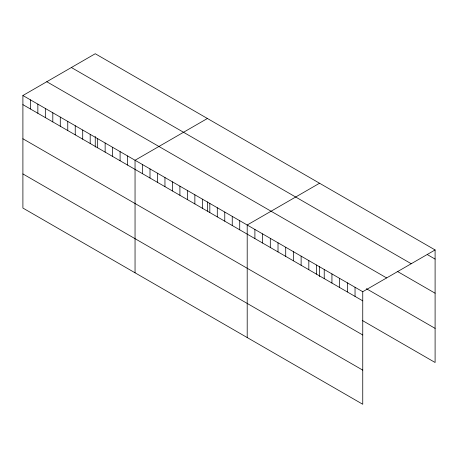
<?xml version="1.0" encoding="UTF-8"?>
<svg xmlns="http://www.w3.org/2000/svg" width="458" height="458" viewBox="0 0 458 458"><rect width="100%" height="100%" fill="white"/><g stroke="black" fill="none" stroke-linecap="round" stroke-linejoin="round"><path stroke-width="0.69" d="M22.9 95.51L362.747 291.717L362.747 404.265L22.9 208.052L22.9 95.51L95.253 53.735L435.1 249.948L435.1 362.49L362.215 320.411M207.405 118.485L135.047 160.26L135.047 272.802M319.552 183.234L247.2 225.01L247.2 337.552M362.747 291.717L435.1 249.948M427.394 254.631L435.1 259.079M71.379 67.521L411.221 263.728M397.178 271.308L435.1 293.206M46.779 81.724L386.621 277.932M366.366 288.677L435.1 328.363M22.9 104.642L362.747 300.849M22.9 138.768L362.747 334.975M22.9 173.931L362.747 370.138M355.042 287.269L355.042 296.4M347.341 282.821L347.341 291.958M339.636 278.378L339.636 287.51M331.935 273.93L331.935 283.061M324.23 269.481L324.23 278.613M319.552 266.63L319.552 276.586M316.53 265.033L316.53 274.165M308.824 260.585L308.824 269.716M301.124 256.137L301.124 265.274M293.418 251.694L293.418 260.825M285.712 247.246L285.712 256.377M278.012 242.797L278.012 251.929M270.306 238.349L270.306 247.48M262.606 233.901L262.606 243.032M254.9 229.452L254.9 238.589M239.723 220.693L239.723 229.824M232.246 216.376L232.246 225.508M224.769 212.06L224.769 221.191M217.292 207.743L217.292 216.874M209.816 203.426L209.816 212.558M207.405 201.881L207.405 211.127M202.339 199.11L202.339 208.241M194.862 194.793L194.862 203.924M187.385 190.476L187.385 199.608M179.908 186.16L179.908 195.291M172.431 181.843L172.431 190.975M164.954 177.527L164.954 186.658M157.478 173.21L157.478 182.341M150.001 168.893L150.001 178.025M142.524 164.577L142.524 173.708M127.57 155.943L127.57 165.075M120.093 151.627L120.093 160.758M112.622 147.31L112.622 156.441M105.145 142.993L105.145 152.125M97.668 138.677L97.668 147.808M95.253 136.421L95.253 147.087M90.192 134.36L90.192 143.491M82.715 130.043L82.715 139.175M75.238 125.727L75.238 134.858M67.761 121.41L67.761 130.541M60.284 117.093L60.284 126.225M52.807 112.777L52.807 121.908M45.331 108.46L45.331 117.592M37.854 104.143L37.854 113.275M30.377 99.827L30.377 108.958"/></g></svg>
